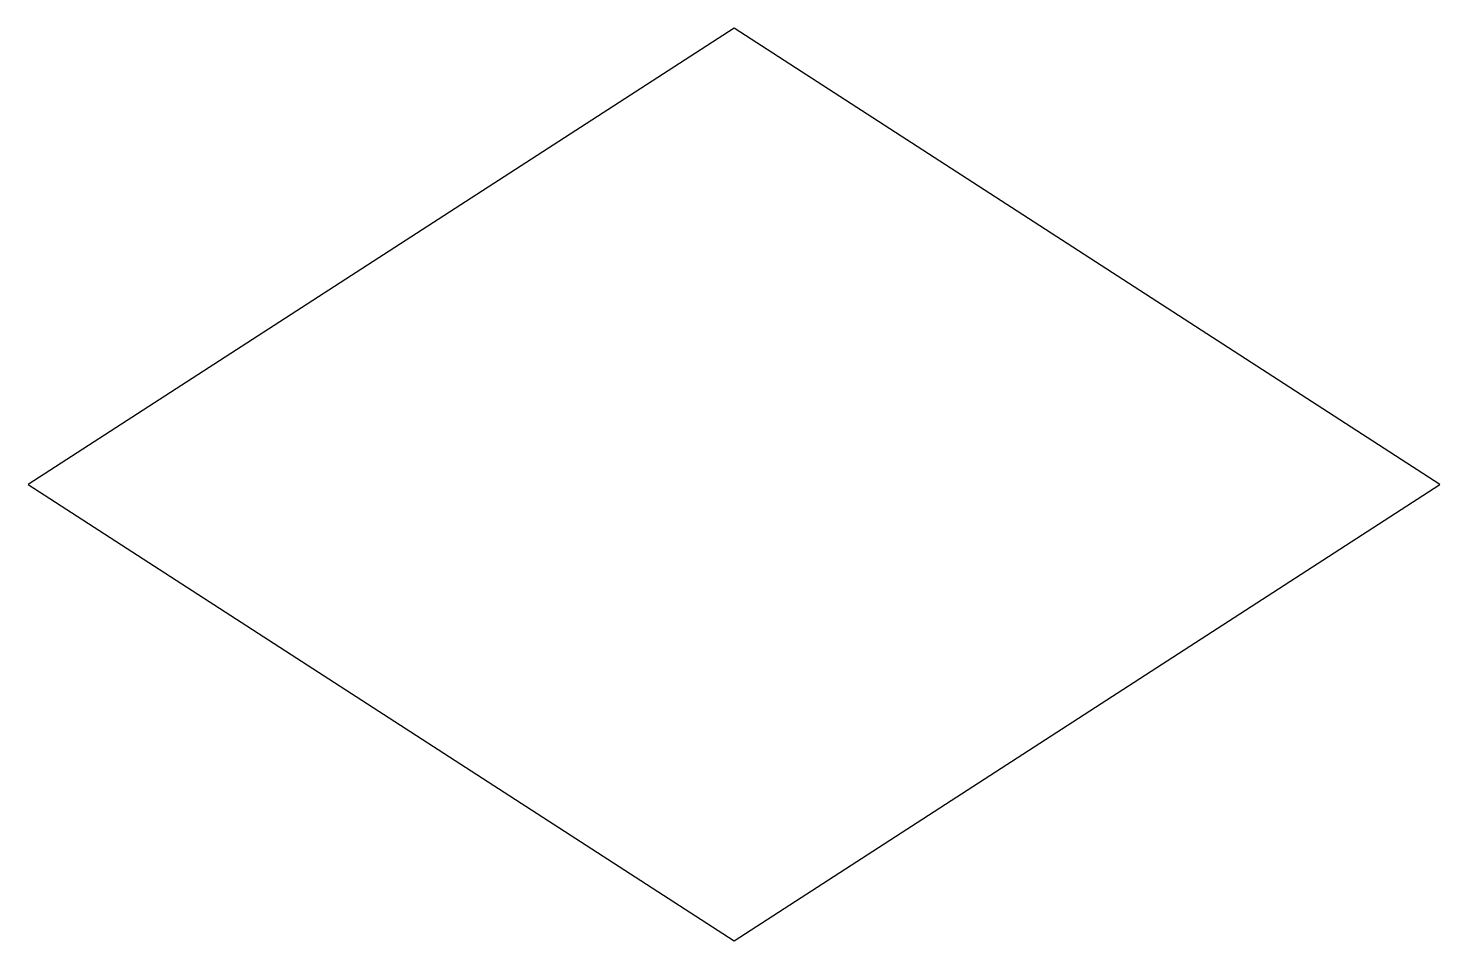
# Model space of a CAD drawing. Extents: x 138166.592 to 138167.299, y 485350.5 to 485350.957.
import ezdxf

# ---------------------------------------------------------------- set-up
doc = ezdxf.new("R2010")
doc.units = 0
doc.header["$MEASUREMENT"] = 0

msp = doc.modelspace()

# ---------------------------------------------------------------- linework, layer by layer
msp.add_lwpolyline([(138166.94572, 485350.5001), (138167.29927, 485350.72865), (138166.94572, 485350.9572), (138166.59216, 485350.72865)], close=True)

doc.saveas('drawing.dxf')
